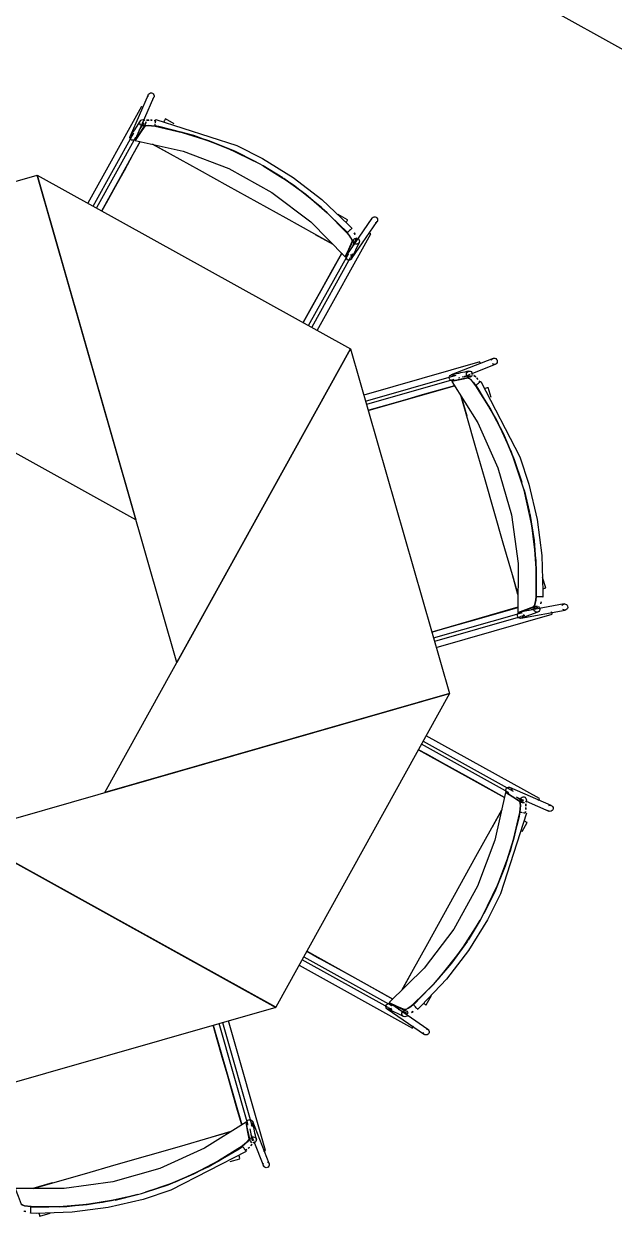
# Model space of a CAD drawing. Header units: metres. Extents: x 2.5 to 42.6, y 0.9 to 31.9.
# Drawn here: x 36.766 to 37.179, y 25.956 to 26.789 of the extents above; entities that cross this region are included whole.
import ezdxf

# ---------------------------------------------------------------- set-up
doc = ezdxf.new("R2010")
doc.units = ezdxf.units.M
for name, color, linetype in [('ARREDI', 9, 'Continuous'), ('PARETI_STRUTTURE', 7, 'Continuous'), ('PORTE_SCALE', 2, 'Continuous')]:
    doc.layers.add(name, color=color, linetype=linetype)

msp = doc.modelspace()

# ---------------------------------------------------------------- linework, layer by layer
at = {"layer": 'ARREDI'}
for points in [[(36.85318, 26.73765), (36.853, 26.73838), (36.8531, 26.73913), (36.85318, 26.73935), (36.85318, 26.73936), (36.85343, 26.73978), (36.85397, 26.74029), (36.85467, 26.74059), (36.85542, 26.74063), (36.85614, 26.7404), (36.85674, 26.73995), (36.85715, 26.73934)], [(36.85715, 26.73933), (36.85733, 26.73861), (36.85723, 26.73786), (36.85715, 26.73764), (36.85715, 26.73762), (36.8569, 26.73721), (36.85636, 26.73669)], [(36.84841, 26.7311), (36.84843, 26.73108)], [(36.84917, 26.73068), (36.84872, 26.73093), (36.84846, 26.73107)], [(36.84975, 26.73035), (36.84917, 26.73067)], [(36.85793, 26.71733), (36.85552, 26.71767), (36.85323, 26.71779), (36.85153, 26.71765), (36.85073, 26.71729), (36.84742, 26.71238), (36.84414, 26.70747), (36.87753, 26.69995), (36.90956, 26.68776), (36.93955, 26.67113), (36.96685, 26.65044), (36.99092, 26.62611), (36.99335, 26.63149), (36.99575, 26.6369)], [(36.84704, 26.71484), (36.84795, 26.71621), (36.85037, 26.71978)], [(36.84735, 26.71902), (36.84717, 26.71974), (36.84726, 26.72048), (36.84749, 26.72101), (36.84759, 26.72115), (36.84806, 26.7216), (36.84812, 26.72163), (36.8488, 26.72191), (36.84953, 26.72194), (36.85026, 26.72171), (36.85085, 26.72126)], [(36.85126, 26.72063), (36.85144, 26.71991), (36.85136, 26.71917), (36.85112, 26.71864), (36.85103, 26.7185), (36.8505, 26.71802), (36.84982, 26.71774), (36.84908, 26.71771), (36.84836, 26.71793), (36.84776, 26.71839), (36.84736, 26.71902)], [(36.8507, 26.71729), (36.85149, 26.71765), (36.85313, 26.7178), (36.8554, 26.71769), (36.85793, 26.71733)], [(36.85368, 26.72163), (36.85202, 26.72149)], [(36.85207, 26.72148), (36.85375, 26.72162)], [(36.85594, 26.72152), (36.85466, 26.72157)], [(36.85489, 26.72156), (36.85604, 26.7215)], [(36.85732, 26.72132), (36.85839, 26.72117)], [(36.8584, 26.72117), (36.85733, 26.72133)], [(36.8578, 26.71774), (36.85784, 26.71797), (36.85793, 26.71842), (36.85804, 26.71906)], [(36.85793, 26.71733), (36.87692, 26.71303), (36.89552, 26.70721), (36.91359, 26.69989), (36.92852, 26.69239)], [(36.92851, 26.69239), (36.91362, 26.69988), (36.89559, 26.70718), (36.87704, 26.713), (36.85808, 26.71731)], [(36.85816, 26.71978), (36.85828, 26.72052), (36.85839, 26.72117)], [(36.85848, 26.72167), (36.85852, 26.72195), (36.85854, 26.72199), (36.85854, 26.72196)], [(36.86516, 26.72251), (36.86504, 26.72228), (36.8648, 26.72186), (36.86448, 26.72128), (36.86412, 26.72064)], [(36.84758, 26.70669), (36.84252, 26.69756), (36.83626, 26.68627), (36.83, 26.67497), (36.82372, 26.66365), (36.8207, 26.6582)], [(36.84059, 26.7088), (36.84041, 26.70952), (36.84051, 26.71027), (36.84059, 26.71049), (36.84059, 26.7105), (36.84084, 26.71092), (36.84138, 26.71143), (36.84208, 26.71173), (36.84283, 26.71177)], [(36.84431, 26.70834), (36.84377, 26.70783), (36.84308, 26.70755), (36.84233, 26.70751), (36.8416, 26.70772), (36.84101, 26.70817), (36.84059, 26.7088)], [(36.84414, 26.70746), (36.84444, 26.70973)], [(36.85626, 26.70474), (36.86845, 26.69797)], [(36.98218, 26.63495), (36.96964, 26.64189), (36.94953, 26.65304), (36.92933, 26.66424), (36.90911, 26.67545), (36.88892, 26.68664), (36.86879, 26.69779), (36.85626, 26.70474)], [(36.94735, 26.68119), (36.93342, 26.68967)], [(36.93342, 26.68967), (36.94739, 26.68117)], [(36.99188, 26.64315), (36.97818, 26.65694), (36.96341, 26.66959), (36.94788, 26.68084)], [(36.9479, 26.68083), (36.96347, 26.66954), (36.97826, 26.65686), (36.99197, 26.64304)], [(36.99149, 26.65004), (36.99185, 26.65069), (36.99217, 26.65126), (36.99241, 26.65169), (36.99253, 26.65191)], [(37.00922, 26.65196), (37.00936, 26.6527), (37.0096, 26.65313), (37.0096, 26.65314), (37.00975, 26.65333), (37.01034, 26.65379), (37.01104, 26.65403)], [(37.01104, 26.65403), (37.01179, 26.65402), (37.01249, 26.65374), (37.01305, 26.65324), (37.01343, 26.65259), (37.01354, 26.65185), (37.0134, 26.65112), (37.01317, 26.65069), (37.01317, 26.65067), (37.01301, 26.65048), (37.01243, 26.65002), (37.01172, 26.64978)], [(36.96997, 26.64169), (36.98219, 26.63493)], [(36.99576, 26.6369), (36.99563, 26.63778), (36.99486, 26.63928), (36.99355, 26.64117), (36.99197, 26.64304)], [(36.99198, 26.64304), (36.99363, 26.64108), (36.99491, 26.63922), (36.99566, 26.63775), (36.99577, 26.63688)], [(36.99338, 26.64404), (36.99291, 26.6436), (36.99256, 26.6433), (36.9924, 26.64315)], [(36.99541, 26.64585), (36.99558, 26.646), (36.99561, 26.64602), (36.99556, 26.64599), (36.99536, 26.64581), (36.99498, 26.64547), (36.99448, 26.64503), (36.99393, 26.64453), (36.99338, 26.64403)], [(36.99712, 26.64278), (36.99784, 26.64175)], [(36.99787, 26.6417), (36.99712, 26.64277)], [(37.00793, 26.64268), (37.00735, 26.643)], [(37.00867, 26.64227), (37.00869, 26.64225), (37.00863, 26.64228), (37.00838, 26.64243), (37.00794, 26.64268)], [(36.99872, 26.63939), (36.99631, 26.63397), (36.99572, 26.63265)], [(36.99901, 26.63496), (36.99826, 26.63498), (36.99755, 26.63524), (36.99698, 26.63573), (36.99662, 26.63637), (36.9965, 26.63709), (36.9965, 26.6371), (36.99663, 26.63781), (36.99669, 26.63795), (36.99701, 26.63843), (36.99759, 26.63889), (36.9983, 26.63913)], [(36.99976, 26.63885), (37.00033, 26.63836), (37.0007, 26.63772), (37.00083, 26.637), (37.00081, 26.63693), (37.00069, 26.63628), (37.00062, 26.63614), (37.0003, 26.63565), (36.99971, 26.6352), (36.99901, 26.63496)], [(36.96155, 26.58014), (36.96742, 26.59071), (36.97483, 26.60408), (36.98224, 26.61744), (36.98843, 26.62863)], [(36.99324, 26.62804), (36.99092, 26.62611)], [(36.99092, 26.62611), (36.99324, 26.62804)], [(36.99392, 26.62381), (36.99317, 26.62382), (36.99248, 26.6241), (36.99191, 26.6246), (36.99155, 26.62526), (36.99142, 26.62599)], [(36.99469, 26.62777), (36.99526, 26.62727), (36.99562, 26.62662), (36.99575, 26.62588), (36.99559, 26.62515), (36.99537, 26.62472), (36.99537, 26.6247), (36.99522, 26.62451), (36.99463, 26.62405), (36.99393, 26.62381)], [(37.08529, 26.55185), (37.08515, 26.55235), (37.08507, 26.55262), (37.08505, 26.55268), (37.08505, 26.55267)], [(37.08548, 26.5512), (37.0853, 26.55184)], [(37.09307, 26.55394), (37.09345, 26.55458), (37.09404, 26.55504), (37.09426, 26.55515), (37.09427, 26.55515), (37.09475, 26.55528), (37.0955, 26.55525), (37.09619, 26.55497), (37.09675, 26.55446), (37.09709, 26.55381), (37.0972, 26.55306), (37.09705, 26.55232)], [(37.09705, 26.55232), (37.09667, 26.55168), (37.09608, 26.55122), (37.09586, 26.55111), (37.09585, 26.55111), (37.09537, 26.55099), (37.09462, 26.55102), (37.09393, 26.55129)], [(37.06606, 26.53948), (37.06531, 26.53951), (37.06462, 26.53979), (37.06406, 26.54029), (37.06372, 26.54096), (37.0636, 26.54171), (37.06376, 26.54244)], [(37.06375, 26.54244), (37.06414, 26.54308), (37.06473, 26.54354), (37.06495, 26.54365), (37.06496, 26.54365), (37.06544, 26.54377), (37.06619, 26.54374), (37.06688, 26.54347), (37.06744, 26.54295)], [(37.06532, 26.53899), (37.06714, 26.54038)], [(37.08205, 26.53621), (37.08059, 26.53816), (37.07905, 26.53987), (37.07776, 26.54096), (37.07692, 26.54127), (37.07112, 26.54014), (37.06533, 26.53899), (37.08362, 26.51006), (37.09765, 26.4788), (37.10709, 26.44584), (37.11177, 26.41189), (37.11159, 26.37767), (37.11712, 26.37977), (37.12263, 26.38188)], [(37.07009, 26.54166), (37.07103, 26.54184)], [(37.07258, 26.54215), (37.07421, 26.54247), (37.07843, 26.54329)], [(37.07967, 26.54326), (37.07928, 26.54262), (37.0787, 26.54216), (37.07816, 26.54195), (37.078, 26.54193), (37.0773, 26.54195), (37.07728, 26.54195), (37.0766, 26.54223), (37.07606, 26.54274), (37.07571, 26.5434), (37.07561, 26.54415), (37.07577, 26.54488)], [(37.07577, 26.54489), (37.07616, 26.54553), (37.07673, 26.54598), (37.07728, 26.54619), (37.07743, 26.54622), (37.0781, 26.54621), (37.07816, 26.54619), (37.07884, 26.54591), (37.07938, 26.5454), (37.07973, 26.54475), (37.07982, 26.544)], [(37.07691, 26.54129), (37.07772, 26.541), (37.079, 26.53993), (37.08051, 26.53827), (37.08205, 26.53621)], [(37.08208, 26.54226), (37.08082, 26.54331)], [(37.08084, 26.54329), (37.08211, 26.54221)], [(37.08273, 26.54152), (37.08367, 26.5405)], [(37.0836, 26.54058), (37.08274, 26.54153)], [(37.06721, 26.53601), (37.05718, 26.53313), (37.04476, 26.52958), (37.03235, 26.52601), (37.0199, 26.52244), (37.00747, 26.51887)], [(37.08206, 26.53621), (37.09245, 26.51974), (37.10147, 26.50248), (37.10907, 26.48452), (37.11432, 26.46866)], [(37.11432, 26.46867), (37.10909, 26.48448), (37.1015, 26.50241), (37.0925, 26.51964), (37.08214, 26.53609)], [(37.08225, 26.5366), (37.08245, 26.53674), (37.08282, 26.537), (37.08335, 26.53736)], [(37.08334, 26.53736), (37.08394, 26.53778), (37.08455, 26.53821), (37.08509, 26.5386), (37.08551, 26.53889), (37.08573, 26.53906)], [(37.08444, 26.53946), (37.08509, 26.5386)], [(37.0851, 26.5386), (37.08445, 26.53946)], [(37.08577, 26.53908), (37.08576, 26.53907)], [(37.09083, 26.53476), (37.09058, 26.53469), (37.09011, 26.53455), (37.08948, 26.53437), (37.08876, 26.53416)], [(37.07196, 26.52849), (37.0758, 26.51507)], [(37.11165, 26.3901), (37.10771, 26.40388), (37.10136, 26.42599), (37.095, 26.44818), (37.08863, 26.4704), (37.08227, 26.4926), (37.07592, 26.51471), (37.07197, 26.52849)], [(37.11973, 26.44743), (37.11587, 26.46327)], [(37.11587, 26.46327), (37.11974, 26.44739)], [(37.12431, 26.38904), (37.12438, 26.40847), (37.12288, 26.42787), (37.11985, 26.44682)], [(37.11986, 26.44678), (37.12289, 26.4278), (37.12439, 26.40837), (37.12431, 26.3889)], [(37.10779, 26.4035), (37.11166, 26.39009)], [(37.12891, 26.39419), (37.12962, 26.3944), (37.13026, 26.39458), (37.13071, 26.3947), (37.13098, 26.39479)], [(37.13101, 26.39479), (37.13098, 26.39478)], [(37.12264, 26.38188), (37.12318, 26.38259), (37.12369, 26.3842), (37.12409, 26.38647), (37.1243, 26.3889)], [(37.1243, 26.38889), (37.12408, 26.38634), (37.12368, 26.38411), (37.12317, 26.38255), (37.12264, 26.38186)], [(37.12357, 26.37821), (37.12305, 26.37875), (37.12273, 26.37945), (37.12268, 26.38018), (37.12287, 26.38091), (37.12329, 26.3815), (37.1233, 26.3815), (37.1239, 26.38191), (37.12404, 26.38196), (37.12461, 26.38209), (37.12534, 26.38199)], [(37.126, 26.38861), (37.12536, 26.38865), (37.12491, 26.38866), (37.12467, 26.38868)], [(37.12872, 26.38845), (37.12896, 26.38844), (37.12897, 26.38844), (37.12893, 26.38844), (37.12865, 26.38845), (37.12815, 26.38849), (37.12748, 26.38852), (37.12673, 26.38856), (37.126, 26.38861)], [(37.12776, 26.38508), (37.12753, 26.38384)], [(37.12753, 26.38378), (37.12777, 26.38507)], [(37.14237, 26.3824), (37.1428, 26.383), (37.14343, 26.38342), (37.1439, 26.38357), (37.14391, 26.38357), (37.14415, 26.3836), (37.1449, 26.38352), (37.14556, 26.3832)], [(37.14556, 26.38319), (37.14607, 26.38265), (37.14638, 26.38195), (37.14643, 26.3812), (37.14623, 26.38048), (37.14578, 26.37988), (37.14517, 26.37947), (37.1447, 26.37931), (37.14468, 26.37931), (37.14445, 26.37929), (37.1437, 26.37937), (37.14303, 26.3797)], [(37.05141, 26.36395), (37.05526, 26.36506), (37.06993, 26.36926), (37.08464, 26.37348), (37.09933, 26.37769), (37.11161, 26.38121)], [(37.11208, 26.37392), (37.11157, 26.37447), (37.11126, 26.37516), (37.11121, 26.37591), (37.11142, 26.37663), (37.11186, 26.37723)], [(37.11459, 26.3774), (37.11159, 26.37768)], [(37.11159, 26.37767), (37.11459, 26.37739)], [(37.11543, 26.37618), (37.11548, 26.37543), (37.11527, 26.37471), (37.11483, 26.3741), (37.11422, 26.37368), (37.11375, 26.37354), (37.11373, 26.37354), (37.1135, 26.3735), (37.11275, 26.37358), (37.11208, 26.37392)], [(37.12649, 26.38155), (37.12096, 26.37943), (37.11962, 26.37891)], [(37.12653, 26.38112), (37.12684, 26.38042), (37.12691, 26.37969), (37.12671, 26.37897), (37.12628, 26.37837), (37.12624, 26.37833), (37.12568, 26.37797), (37.12554, 26.37791), (37.12496, 26.37779), (37.12423, 26.37788), (37.12356, 26.37822)], [(37.13533, 26.37736), (37.13515, 26.378)], [(37.13555, 26.37658), (37.13547, 26.37686), (37.13533, 26.37736)], [(37.13556, 26.37654), (37.13556, 26.37653)], [(37.10226, 26.2484), (37.09313, 26.25345), (37.08184, 26.25971), (37.07053, 26.26598), (37.05921, 26.27226), (37.04791, 26.27852), (37.04206, 26.28176)], [(37.11289, 26.23804), (37.11324, 26.24046), (37.11335, 26.24275), (37.11321, 26.24444), (37.11285, 26.24525), (37.10795, 26.24856), (37.10303, 26.25183), (37.09552, 26.21844), (37.08332, 26.18642), (37.0667, 26.15643), (37.046, 26.12912), (37.02167, 26.10506), (37.02706, 26.10262), (37.03246, 26.10022)], [(37.10303, 26.25184), (37.10529, 26.25153)], [(37.1039, 26.25166), (37.10339, 26.2522), (37.10311, 26.2529), (37.10307, 26.25365), (37.10329, 26.25437), (37.10374, 26.25497), (37.10436, 26.25539)], [(37.10436, 26.25538), (37.10508, 26.25556), (37.10583, 26.25547), (37.10605, 26.25538), (37.10607, 26.25538), (37.10648, 26.25513), (37.107, 26.25459), (37.10729, 26.2539), (37.10733, 26.25315)], [(37.1104, 26.24894), (37.11178, 26.24802), (37.11535, 26.24561)], [(37.11619, 26.24471), (37.11547, 26.24453), (37.11473, 26.24461), (37.11421, 26.24485), (37.11407, 26.24495), (37.11358, 26.24547), (37.1133, 26.24615), (37.11328, 26.24689), (37.1135, 26.24761), (37.11396, 26.24821), (37.11458, 26.24863)], [(37.11458, 26.24862), (37.11531, 26.2488), (37.11604, 26.24872), (37.11657, 26.24848), (37.11671, 26.24839), (37.11717, 26.2479), (37.1172, 26.24786), (37.11747, 26.24718), (37.1175, 26.24644), (37.11728, 26.24572), (37.11682, 26.24512)], [(37.11285, 26.24527), (37.11321, 26.24449), (37.11337, 26.24284), (37.11326, 26.24058), (37.11289, 26.23805)], [(37.11704, 26.24391), (37.11718, 26.24223)], [(37.11719, 26.2423), (37.11705, 26.24394)], [(37.11712, 26.24108), (37.11707, 26.23993)], [(37.11708, 26.24004), (37.11714, 26.24132)], [(37.12592, 26.24622), (37.12623, 26.24681)], [(37.12624, 26.24681), (37.12649, 26.24725), (37.12663, 26.24752)], [(37.12666, 26.24756), (37.12665, 26.24755)], [(37.13322, 26.24279), (37.13394, 26.24297), (37.13469, 26.24288), (37.13491, 26.24279), (37.13493, 26.24279), (37.13535, 26.24254), (37.13586, 26.242), (37.13615, 26.24131), (37.13619, 26.24056), (37.13597, 26.23984), (37.13551, 26.23924), (37.1349, 26.23882)], [(37.03051, 26.11379), (37.03746, 26.12634), (37.04861, 26.14645), (37.0598, 26.16664), (37.07101, 26.18686), (37.08221, 26.20706), (37.09336, 26.22718), (37.1003, 26.23971)], [(37.1129, 26.23804), (37.10859, 26.21906), (37.10277, 26.20046), (37.09545, 26.18237), (37.08795, 26.16746)], [(37.08795, 26.16746), (37.09544, 26.18235), (37.10275, 26.20038), (37.10856, 26.21894), (37.11287, 26.23789)], [(37.1003, 26.23972), (37.09354, 26.22752)], [(37.11331, 26.23817), (37.11353, 26.23813), (37.11399, 26.23805), (37.11461, 26.23795)], [(37.11534, 26.23782), (37.11608, 26.23769), (37.11673, 26.23758)], [(37.11808, 26.23081), (37.11784, 26.23094), (37.11742, 26.23117), (37.11684, 26.23149), (37.1162, 26.23185)], [(37.11688, 26.23865), (37.11673, 26.23758)], [(37.11674, 26.23758), (37.11689, 26.23865)], [(37.11732, 26.23748), (37.11751, 26.23745), (37.11755, 26.23744), (37.11753, 26.23744)], [(37.1349, 26.23883), (37.13417, 26.23864), (37.13342, 26.23874), (37.1332, 26.23883), (37.13319, 26.23883), (37.13277, 26.23908), (37.13226, 26.23962)], [(37.08523, 26.16256), (37.07673, 26.14858)], [(37.07676, 26.14862), (37.08523, 26.16255)], [(36.96399, 26.14091), (36.97293, 26.13595), (36.98627, 26.12856), (36.99966, 26.12115), (37.01302, 26.11373), (37.02418, 26.10754)], [(37.07639, 26.14807), (37.0651, 26.1325), (37.05242, 26.11771), (37.0386, 26.10399)], [(37.03871, 26.1041), (37.0525, 26.11779), (37.06516, 26.13257), (37.07641, 26.1481)], [(37.03726, 26.126), (37.03049, 26.11378)], [(37.01937, 26.10205), (37.01939, 26.1028), (37.01967, 26.1035), (37.02017, 26.10407), (37.02082, 26.10443), (37.02155, 26.10455)], [(37.02334, 26.10129), (37.02284, 26.10072), (37.02218, 26.10035), (37.02145, 26.10023), (37.02071, 26.10038), (37.02028, 26.1006), (37.02027, 26.1006), (37.02007, 26.10076), (37.01961, 26.10134), (37.01938, 26.10205)], [(37.0236, 26.10274), (37.02167, 26.10506)], [(37.02167, 26.10505), (37.0236, 26.10273)], [(37.03495, 26.09726), (37.02954, 26.09966), (37.02822, 26.10026)], [(37.03053, 26.09697), (37.03054, 26.09772), (37.03082, 26.09842), (37.03129, 26.09899), (37.03193, 26.09936), (37.03265, 26.09948), (37.03266, 26.09948), (37.03337, 26.09934), (37.03351, 26.09929), (37.034, 26.09897), (37.03446, 26.09838), (37.03469, 26.09767)], [(37.0386, 26.104), (37.03664, 26.10234), (37.03478, 26.10106), (37.03331, 26.10031), (37.03245, 26.1002)], [(37.03247, 26.10022), (37.03334, 26.10034), (37.03484, 26.10112), (37.03673, 26.10243), (37.0386, 26.10401)], [(37.03727, 26.0981), (37.03834, 26.09885)], [(37.03834, 26.09886), (37.03732, 26.09814)], [(37.0396, 26.10259), (37.03917, 26.10307), (37.03886, 26.10341), (37.03871, 26.10358)], [(37.04141, 26.10056), (37.04157, 26.1004), (37.04158, 26.10037), (37.04155, 26.10041), (37.04137, 26.10062), (37.04104, 26.10099), (37.04059, 26.10149), (37.04009, 26.10205), (37.03959, 26.10259)], [(37.0456, 26.10448), (37.04625, 26.10412), (37.04682, 26.1038), (37.04725, 26.10357), (37.04748, 26.10344)], [(37.03441, 26.09622), (37.03393, 26.09565), (37.03329, 26.09527), (37.03256, 26.09515), (37.0325, 26.09516), (37.03184, 26.09529), (37.0317, 26.09536), (37.03122, 26.09568), (37.03076, 26.09626), (37.03052, 26.09697)], [(36.91855, 26.01967), (36.91567, 26.02969), (36.91212, 26.04211), (36.90855, 26.05453), (36.90498, 26.06697), (36.90141, 26.0794), (36.89859, 26.08922)], [(37.03783, 26.0873), (37.03782, 26.08729), (37.03785, 26.08733), (37.038, 26.08759), (37.03825, 26.08804)], [(37.03824, 26.08804), (37.03856, 26.08862)], [(37.0496, 26.08493), (37.04958, 26.08418), (37.0493, 26.08349), (37.0488, 26.08292), (37.04815, 26.08254), (37.04742, 26.08243), (37.04668, 26.08257), (37.04625, 26.08281), (37.04624, 26.08281), (37.04604, 26.08296), (37.04558, 26.08354), (37.04535, 26.08425)], [(37.04752, 26.08675), (37.04826, 26.08661), (37.04869, 26.08638), (37.0487, 26.08638), (37.0489, 26.08622), (37.04936, 26.08564), (37.04959, 26.08493)], [(36.91875, 26.00482), (36.9207, 26.00628), (36.9224, 26.00782), (36.9235, 26.00912), (36.92381, 26.00995), (36.92268, 26.01575), (36.92153, 26.02155), (36.8926, 26.00325), (36.86134, 25.98923), (36.82838, 25.97978), (36.79443, 25.9751), (36.76021, 25.97528), (36.76231, 25.96975), (36.76442, 25.96424)], [(36.92153, 26.02155), (36.92292, 26.01973)], [(36.92202, 26.02081), (36.92205, 26.02156), (36.92233, 26.02225), (36.92283, 26.02281), (36.92349, 26.02316), (36.92424, 26.02327), (36.92498, 26.02312)], [(36.9242, 26.01678), (36.92583, 26.00843)], [(36.92498, 26.02312), (36.92562, 26.02273), (36.92607, 26.02214), (36.92619, 26.02192), (36.92619, 26.02191), (36.92631, 26.02144), (36.92628, 26.02069), (36.926, 26.01999), (36.92549, 26.01944), (36.925, 26.01917)], [(36.77264, 25.97522), (36.78642, 25.97916), (36.80853, 25.98551), (36.83072, 25.99187), (36.85294, 25.99824), (36.87514, 26.00461), (36.89725, 26.01095), (36.91103, 26.0149)], [(36.91103, 26.01491), (36.89761, 26.01108)], [(36.92383, 26.00996), (36.92354, 26.00915), (36.92247, 26.00788), (36.9208, 26.00636), (36.91875, 26.00482)], [(36.9258, 26.0072), (36.92516, 26.00759), (36.9247, 26.00816), (36.92449, 26.00872), (36.92446, 26.00887), (36.92449, 26.00958), (36.92449, 26.00959), (36.92477, 26.01027), (36.92528, 26.01081), (36.92594, 26.01116), (36.92669, 26.01126), (36.92742, 26.01111)], [(36.92743, 26.01111), (36.92806, 26.01072), (36.92852, 26.01015), (36.92873, 26.00959), (36.92876, 26.00944), (36.92875, 26.00877), (36.92873, 26.00872), (36.92845, 26.00804), (36.92794, 26.0075), (36.92729, 26.00715), (36.92654, 26.00705)], [(36.91875, 26.00482), (36.90228, 25.99443), (36.88502, 25.9854), (36.86706, 25.9778), (36.8512, 25.97255)], [(36.85121, 25.97255), (36.86703, 25.97779), (36.88495, 25.98537), (36.90218, 25.99437), (36.91863, 26.00473)], [(36.91914, 26.00462), (36.91927, 26.00443), (36.91954, 26.00405), (36.9199, 26.00354)], [(36.9199, 26.00353), (36.92032, 26.00293), (36.92075, 26.00232), (36.92114, 26.00178), (36.92143, 26.00136), (36.9216, 26.00114)], [(36.922, 26.00243), (36.92114, 26.00178)], [(36.92114, 26.00177), (36.922, 26.00243)], [(36.92162, 26.0011), (36.92161, 26.00111)], [(36.92406, 26.00414), (36.92304, 26.00321)], [(36.92312, 26.00327), (36.92407, 26.00413)], [(36.925, 26.00503), (36.92586, 26.00606)], [(36.92583, 26.00604), (36.925, 26.00505)], [(36.93374, 26.0014), (36.93438, 26.00158)], [(36.93439, 26.00158), (36.93489, 26.00172), (36.93516, 26.0018), (36.93522, 26.00182), (36.9352, 26.00182)], [(36.9173, 25.99604), (36.91723, 25.99629), (36.91709, 25.99677), (36.91691, 25.99739), (36.9167, 25.99811)], [(36.93486, 25.98982), (36.93422, 25.99021), (36.93376, 25.99079), (36.93367, 25.99101), (36.93365, 25.99103), (36.93353, 25.9915), (36.93355, 25.99225), (36.93383, 25.99294)], [(36.93648, 25.99381), (36.93712, 25.99342), (36.93758, 25.99284), (36.93769, 25.99261), (36.93769, 25.9926), (36.93782, 25.99213), (36.93779, 25.99138), (36.93751, 25.99068), (36.937, 25.99013), (36.93634, 25.98978), (36.93559, 25.98967), (36.93486, 25.98982)], [(36.78604, 25.97908), (36.77263, 25.97522)], [(36.82884, 25.96693), (36.81034, 25.96399), (36.79091, 25.96249), (36.77144, 25.96257)], [(36.77158, 25.96256), (36.79101, 25.96249), (36.81041, 25.96399), (36.82884, 25.96694)], [(36.84581, 25.971), (36.82992, 25.96714)], [(36.82997, 25.96714), (36.8458, 25.971)], [(36.77143, 25.96257), (36.76888, 25.96279), (36.76665, 25.96319), (36.76508, 25.96371), (36.7644, 25.96423)], [(36.76442, 25.96423), (36.76513, 25.96369), (36.76674, 25.96318), (36.769, 25.96278), (36.77144, 25.96257)], [(36.76632, 25.95934), (36.76761, 25.95911)], [(36.76762, 25.95912), (36.76638, 25.95934)], [(36.77099, 25.95815), (36.77098, 25.95791), (36.77098, 25.9579), (36.77098, 25.95794), (36.77099, 25.95822), (36.77103, 25.95872), (36.77106, 25.95939), (36.7711, 25.96014), (36.77115, 25.96087)], [(36.77115, 25.96087), (36.77119, 25.96151), (36.7712, 25.96197), (36.77122, 25.9622)], [(36.77673, 25.95796), (36.77693, 25.95726), (36.77712, 25.95662), (36.77724, 25.95616), (36.77732, 25.95589)], [(36.77733, 25.95586), (36.77732, 25.95589)]]:
    msp.add_lwpolyline(points, dxfattribs=at)
for points in [[(36.53465, 26.61418), (36.77553, 26.68325), (36.8446, 26.44239)], [(36.77551, 26.68326), (36.99468, 26.56179), (36.87321, 26.34262)], [(36.99468, 26.56178), (37.06375, 26.32091), (36.82289, 26.25184)], [(37.06376, 26.32092), (36.94229, 26.10176), (36.72312, 26.22323)], [(36.94229, 26.10175), (36.70141, 26.03268), (36.63234, 26.27354)]]:
    msp.add_lwpolyline(points, close=True, dxfattribs=at)
at = {"layer": 'PARETI_STRUTTURE'}
for points in [[(36.16463, 27.3703), (36.15031, 27.34446), (37.36061, 26.67364), (37.37493, 26.69946)], [(36.85318, 26.73936), (36.84059, 26.7105)], [(36.84456, 26.70877), (36.85715, 26.73763)], [(36.84841, 26.7311), (36.81099, 26.6636)], [(36.85112, 26.71864), (36.84478, 26.70878)], [(36.84886, 26.71786), (36.84836, 26.71696)], [(36.93098, 26.69106), (36.90846, 26.7021), (36.88496, 26.71082), (36.86071, 26.71714), (36.8578, 26.71772)], [(36.85854, 26.72199), (36.91501, 26.70393), (36.93308, 26.69484)], [(36.87142, 26.71909), (36.86518, 26.72254)], [(36.81478, 26.66149), (36.8432, 26.71275)], [(36.84418, 26.70942), (36.81694, 26.66029)], [(36.82073, 26.65819), (36.84761, 26.70668)], [(36.99237, 26.64313), (36.97433, 26.6606), (36.95465, 26.67614), (36.9335, 26.68964), (36.93097, 26.69106)], [(36.93308, 26.69484), (36.95455, 26.6815), (36.9746, 26.66608), (36.99301, 26.64876), (36.9956, 26.64602)], [(36.99255, 26.65195), (36.98587, 26.65566)], [(37.0096, 26.65313), (36.99179, 26.62716)], [(36.99537, 26.62471), (37.01317, 26.65068)], [(36.97127, 26.57475), (37.00869, 26.64225)], [(36.99169, 26.62736), (36.99174, 26.62749), (36.9918, 26.6276), (36.99185, 26.62772), (36.99191, 26.62784), (36.99196, 26.62796), (36.99202, 26.62807), (36.99207, 26.6282), (36.99213, 26.62831), (36.99219, 26.62843), (36.99224, 26.62854), (36.9923, 26.62867), (36.99235, 26.62878), (36.99241, 26.62891), (36.99248, 26.62903), (36.99253, 26.62914), (36.99259, 26.62927), (36.99264, 26.62938), (36.9927, 26.6295), (36.99276, 26.62961), (36.99281, 26.62974), (36.99287, 26.62985), (36.99292, 26.62997), (36.99298, 26.63009), (36.99303, 26.63021), (36.99309, 26.63032), (36.99314, 26.63045), (36.9932, 26.63057), (36.99326, 26.63068), (36.99331, 26.63081), (36.99337, 26.63092), (36.99342, 26.63104), (36.99348, 26.63116), (36.99353, 26.63128), (36.99359, 26.63139), (36.99364, 26.63152), (36.9937, 26.63163), (36.99376, 26.63175), (36.99381, 26.63186), (36.99387, 26.63199), (36.99392, 26.63211), (36.99398, 26.63222), (36.99403, 26.63235), (36.9941, 26.63246), (36.99416, 26.63259), (36.99421, 26.6327), (36.99427, 26.63282), (36.99432, 26.63293), (36.99438, 26.63306), (36.99444, 26.63317), (36.99449, 26.63329), (36.99455, 26.63341), (36.9946, 26.63353), (36.99466, 26.63366), (36.99471, 26.63377), (36.99477, 26.63389), (36.99482, 26.634), (36.99488, 26.63413), (36.99494, 26.63424), (36.99499, 26.63436), (36.99505, 26.63447), (36.9951, 26.6346), (36.99516, 26.63471), (36.99521, 26.63484), (36.99527, 26.63496), (36.99532, 26.63507), (36.99538, 26.6352), (36.99544, 26.63531), (36.99549, 26.63543), (36.99555, 26.63554), (36.9956, 26.63567), (36.99566, 26.63578), (36.99573, 26.63591), (36.99578, 26.63602), (36.99584, 26.63614), (36.99589, 26.63625), (36.99595, 26.63638), (36.99601, 26.63649), (36.99606, 26.63661), (36.99612, 26.63674), (36.99617, 26.63685), (36.99623, 26.63697), (36.99628, 26.63709), (36.99634, 26.63721), (36.99639, 26.63732), (36.99645, 26.63745), (36.99651, 26.63756), (36.99656, 26.63768), (36.99662, 26.63779), (36.99667, 26.63792), (36.99669, 26.63795)], [(37.00062, 26.63614), (36.99559, 26.6255)], [(36.99672, 26.6347), (36.99723, 26.63562)], [(36.98841, 26.62865), (36.96154, 26.58015)], [(36.96532, 26.57805), (36.99285, 26.62772)], [(36.99436, 26.62535), (36.96749, 26.57685)], [(36.9959, 26.62812), (36.99447, 26.62555)], [(37.08506, 26.55268), (37.00396, 26.52943)], [(37.09427, 26.55515), (37.06496, 26.54365)], [(37.07889, 26.54446), (37.09584, 26.55112)], [(37.00515, 26.52526), (37.0684, 26.5434)], [(37.06674, 26.54035), (37.00584, 26.52287)], [(37.06654, 26.53961), (37.06754, 26.54)], [(37.07816, 26.54195), (37.06671, 26.53945)], [(37.07346, 26.54233), (37.07817, 26.54417)], [(37.07601, 26.54301), (37.07421, 26.54249)], [(37.00703, 26.51872), (37.06723, 26.53598)], [(37.11512, 26.46598), (37.10701, 26.48971), (37.09655, 26.5125), (37.08389, 26.53411), (37.08223, 26.53658)], [(37.08577, 26.53908), (37.11294, 26.48639), (37.11929, 26.46718)], [(37.09283, 26.52792), (37.09086, 26.53478)], [(37.12465, 26.38868), (37.12425, 26.41379), (37.12132, 26.43871), (37.1159, 26.46319), (37.11512, 26.46599)], [(37.11929, 26.46718), (37.12504, 26.44255), (37.12831, 26.41748), (37.12908, 26.39222), (37.12898, 26.38844)], [(37.13101, 26.39479), (37.1289, 26.40214)], [(37.1439, 26.38357), (37.11295, 26.3778)], [(37.11301, 26.37802), (37.11314, 26.37806), (37.11326, 26.3781), (37.11339, 26.37816), (37.11351, 26.3782), (37.11363, 26.37824), (37.11375, 26.37828), (37.11388, 26.37832), (37.114, 26.37837), (37.11413, 26.37842), (37.11425, 26.37846), (37.11438, 26.3785), (37.1145, 26.37855), (37.11463, 26.37859), (37.11474, 26.37864), (37.11486, 26.37868), (37.11499, 26.37873), (37.11511, 26.37877), (37.11524, 26.37881), (37.11536, 26.37885), (37.11549, 26.37891), (37.11561, 26.37895), (37.11574, 26.37899), (37.11585, 26.37903), (37.11597, 26.37907), (37.1161, 26.37913), (37.11622, 26.37917), (37.11635, 26.37921), (37.11647, 26.37925), (37.1166, 26.3793), (37.11672, 26.37935), (37.11685, 26.37939), (37.11696, 26.37943), (37.11708, 26.37948), (37.11721, 26.37952), (37.11733, 26.37956), (37.11746, 26.37962), (37.11758, 26.37966), (37.11771, 26.3797), (37.11783, 26.37974), (37.11796, 26.37978), (37.11808, 26.37984), (37.11819, 26.37988), (37.11832, 26.37992), (37.11844, 26.37996), (37.11857, 26.38), (37.11869, 26.38005), (37.11882, 26.3801), (37.11894, 26.38014), (37.11907, 26.38018), (37.11919, 26.38023), (37.11931, 26.38027), (37.11943, 26.38032), (37.11956, 26.38037), (37.11968, 26.38041), (37.11981, 26.38045), (37.11993, 26.38049), (37.12006, 26.38055), (37.12018, 26.38059), (37.12031, 26.38063), (37.12042, 26.38067), (37.12054, 26.38071), (37.12067, 26.38075), (37.12079, 26.38081), (37.12092, 26.38085), (37.12104, 26.38089), (37.12117, 26.38093), (37.12129, 26.38098), (37.12142, 26.38103), (37.12153, 26.38107), (37.12165, 26.38112), (37.12178, 26.38116), (37.1219, 26.3812), (37.12203, 26.38124), (37.12215, 26.3813), (37.12228, 26.38134), (37.1224, 26.38138), (37.12253, 26.38142), (37.12264, 26.38146), (37.12276, 26.38152), (37.12289, 26.38156), (37.12301, 26.3816), (37.12314, 26.38164), (37.12326, 26.38168), (37.12339, 26.38174), (37.12351, 26.38178), (37.12364, 26.38182), (37.12375, 26.38187), (37.12388, 26.38191), (37.124, 26.38195), (37.12404, 26.38196)], [(37.1116, 26.38124), (37.05141, 26.36398)], [(37.0526, 26.35981), (37.11409, 26.37744)], [(37.11349, 26.3747), (37.05328, 26.35744)], [(37.05448, 26.35327), (37.13557, 26.37652)], [(37.11653, 26.37557), (37.11371, 26.37477)], [(37.11374, 26.37354), (37.1447, 26.37932)], [(37.12554, 26.37791), (37.11447, 26.37393)], [(37.12178, 26.37965), (37.12277, 26.37993)], [(37.12666, 26.24756), (37.04744, 26.29146)], [(37.04204, 26.28173), (37.10225, 26.24836)], [(37.10499, 26.2518), (37.04414, 26.28552)], [(37.04534, 26.28768), (37.10832, 26.25278)], [(37.10433, 26.25141), (37.10532, 26.25098)], [(37.1142, 26.24486), (37.10435, 26.25119)], [(37.13492, 26.2428), (37.10606, 26.25538)], [(37.11114, 26.24844), (37.11557, 26.24651)], [(37.11343, 26.24712), (37.11252, 26.24762)], [(37.11732, 26.24575), (37.13319, 26.23882)], [(37.08662, 26.165), (37.09766, 26.18751), (37.10638, 26.21101), (37.1127, 26.23526), (37.11329, 26.23818)], [(37.11755, 26.23744), (37.0995, 26.18097), (37.0904, 26.1629)], [(37.11465, 26.22456), (37.11811, 26.23079)], [(37.03869, 26.1036), (37.05617, 26.12164), (37.07171, 26.14132), (37.08521, 26.16248), (37.08663, 26.165)], [(37.09041, 26.1629), (37.07706, 26.14143), (37.06164, 26.12137), (37.04432, 26.10297), (37.04159, 26.10037)], [(37.02421, 26.10756), (36.964, 26.14094)], [(37.02092, 26.10161), (36.96071, 26.13498)], [(36.9619, 26.13715), (37.02328, 26.10313)], [(36.9586, 26.1312), (37.03783, 26.08729)], [(37.04751, 26.10343), (37.05122, 26.11011)], [(37.02028, 26.10061), (37.04625, 26.0828)], [(37.0317, 26.09535), (37.02107, 26.10038)], [(37.02368, 26.10008), (37.02116, 26.10148)], [(37.0487, 26.08638), (37.02272, 26.10419)], [(37.02293, 26.10429), (37.02305, 26.10423), (37.02316, 26.10418), (37.02329, 26.10412), (37.0234, 26.10407), (37.02352, 26.10401), (37.02364, 26.10396), (37.02376, 26.1039), (37.02387, 26.10384), (37.024, 26.10379), (37.02411, 26.10373), (37.02423, 26.10368), (37.02434, 26.10362), (37.02447, 26.10357), (37.02459, 26.10351), (37.0247, 26.10346), (37.02483, 26.10339), (37.02494, 26.10333), (37.02507, 26.10327), (37.02518, 26.10322), (37.0253, 26.10316), (37.02541, 26.10311), (37.02554, 26.10305), (37.02565, 26.103), (37.02577, 26.10294), (37.0259, 26.10289), (37.02601, 26.10283), (37.02614, 26.10277), (37.02625, 26.10272), (37.02637, 26.10266), (37.02648, 26.10261), (37.02661, 26.10255), (37.02672, 26.1025), (37.02684, 26.10244), (37.02695, 26.10239), (37.02708, 26.10233), (37.02719, 26.10227), (37.02732, 26.10222), (37.02743, 26.10216), (37.02755, 26.10211), (37.02768, 26.10205), (37.02779, 26.102), (37.02791, 26.10194), (37.02802, 26.10189), (37.02815, 26.10183), (37.02826, 26.10176), (37.02839, 26.10171), (37.0285, 26.10165), (37.02862, 26.10159), (37.02873, 26.10154), (37.02886, 26.10148), (37.02897, 26.10143), (37.02909, 26.10137), (37.02922, 26.10132), (37.02933, 26.10126), (37.02945, 26.10121), (37.02957, 26.10115), (37.02969, 26.10109), (37.0298, 26.10104), (37.02993, 26.10098), (37.03004, 26.10093), (37.03016, 26.10087), (37.03027, 26.10082), (37.0304, 26.10076), (37.03052, 26.10071), (37.03064, 26.10065), (37.03076, 26.10059), (37.03087, 26.10054), (37.031, 26.10048), (37.03111, 26.10043), (37.03123, 26.10037), (37.03134, 26.10032), (37.03147, 26.10025), (37.03158, 26.10019), (37.0317, 26.10014), (37.03182, 26.10008), (37.03194, 26.10002), (37.03207, 26.09997), (37.03218, 26.09991), (37.0323, 26.09986), (37.03241, 26.0998), (37.03254, 26.09975), (37.03265, 26.09969), (37.03277, 26.09964), (37.03289, 26.09958), (37.03301, 26.09952), (37.03312, 26.09947), (37.03325, 26.09941), (37.03336, 26.09936), (37.03348, 26.0993), (37.03351, 26.09929)], [(37.03026, 26.09926), (37.03118, 26.09874)], [(36.92288, 26.02013), (36.90273, 26.09041)], [(36.90511, 26.09109), (36.92594, 26.01847)], [(36.93521, 26.00182), (36.90927, 26.09229)], [(36.89857, 26.08922), (36.91853, 26.01965)], [(36.92449, 26.00871), (36.92199, 26.02016)], [(36.92215, 26.02033), (36.92254, 26.01933)], [(36.93769, 25.9926), (36.92619, 26.02191)], [(36.925, 26.01307), (36.92671, 26.00871)], [(36.92554, 26.01086), (36.92503, 26.01267)], [(36.927, 26.00799), (36.93366, 25.99101)], [(36.84852, 25.97175), (36.87224, 25.97986), (36.89504, 25.99032), (36.91665, 26.00299), (36.91912, 26.00464)], [(36.92162, 26.0011), (36.86892, 25.97393), (36.84972, 25.96758)], [(36.91045, 25.99404), (36.91731, 25.99601)], [(36.84971, 25.96759), (36.82509, 25.96184), (36.80002, 25.95856), (36.77476, 25.95779), (36.77098, 25.95789)], [(36.77122, 25.96222), (36.79633, 25.96263), (36.82125, 25.96556), (36.84573, 25.97097), (36.84852, 25.97175)], [(36.77733, 25.95586), (36.78468, 25.95797)]]:
    msp.add_lwpolyline(points, dxfattribs=at)
at = {"layer": 'PORTE_SCALE'}
for centre, radius, start, end in [((38.35556, 25.74532), 1.79617, 147.09736, 147.47281), ((37.49941, 24.57907), 2.01191, 102.11177, 102.44654), ((34.9616, 25.58746), 2.01191, 12.11177, 12.44654)]:
    msp.add_arc(centre, radius, start, end, dxfattribs=at)

doc.saveas('drawing.dxf')
